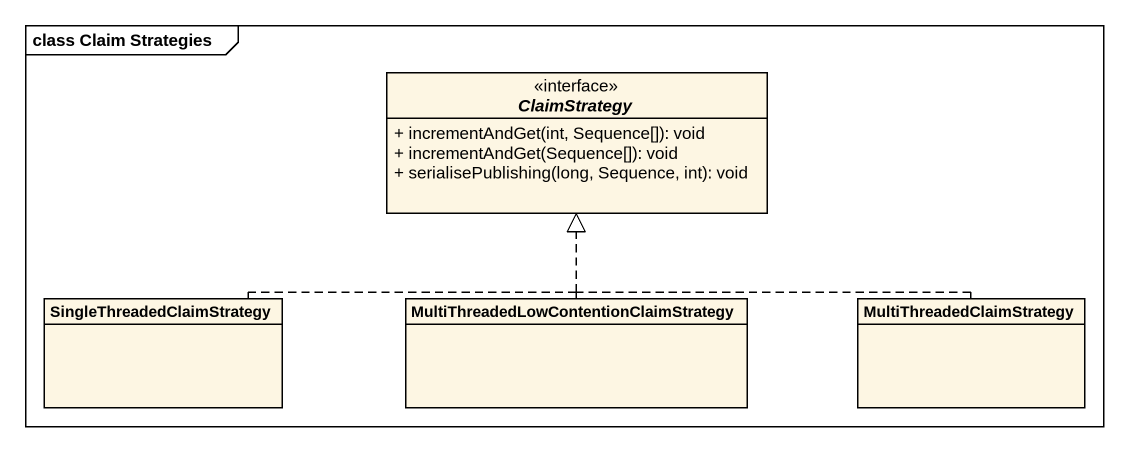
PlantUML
@startuml
mainframe class Claim Strategies
hide circle
hide empty members
skinparam classAttributeIconSize 0
interface ClaimStrategy <<interface>> {
  + incrementAndGet(int, Sequence[]): void
  + incrementAndGet(Sequence[]): void
  + serialisePublishing(long, Sequence, int): void
}
class SingleThreadedClaimStrategy
class "MultiThreadedLowContentionClaimStrategy" as MultiThreadedLowContentionCl
class MultiThreadedClaimStrategy
SingleThreadedClaimStrategy .right.|> ClaimStrategy
MultiThreadedLowContentionCl .up.|> ClaimStrategy
MultiThreadedClaimStrategy .left.|> ClaimStrategy
@enduml
